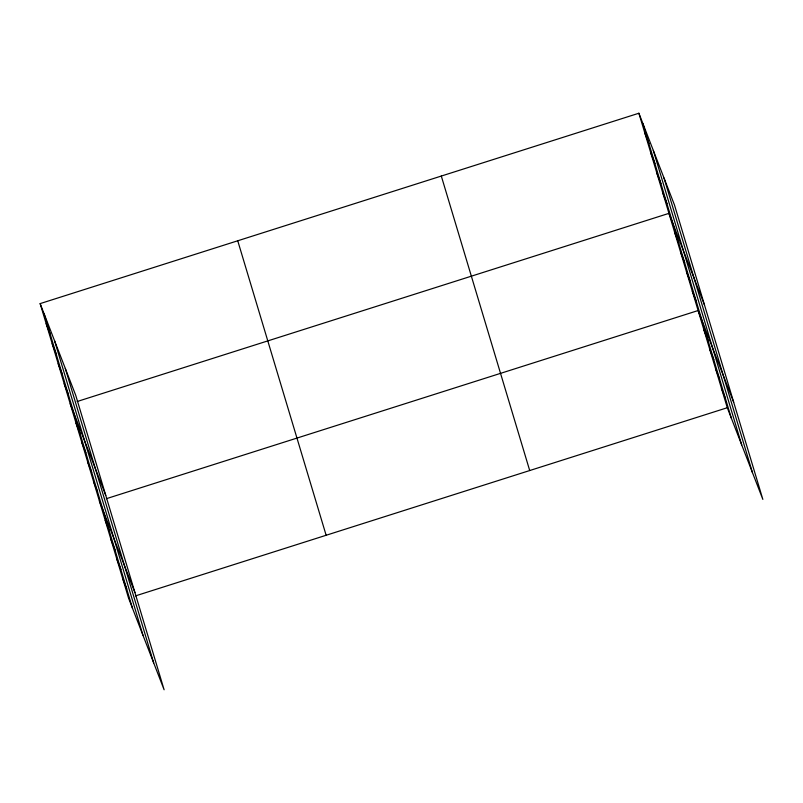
<?xml version="1.0" encoding="UTF-8"?>
<svg xmlns="http://www.w3.org/2000/svg" width="803" height="803" viewBox="0 0 803 803"><rect width="100%" height="100%" fill="white"/><g stroke="black" fill="none" stroke-linecap="round" stroke-linejoin="round"><path stroke-width="1.2" d="M40.15 303.604L75.713 395.277L164.113 689.767L128.55 598.094L40.15 303.604L638.887 113.233L674.45 204.906L762.85 499.396L727.287 407.723L638.887 113.233M77.138 401.52L668.949 213.357L704.502 305.04M106.307 498.703L698.118 310.54L733.681 402.223M135.486 595.886L727.287 407.723M644.899 133.258L648.914 143.586M650.912 153.283L654.917 163.611M656.924 173.307L660.929 183.646M662.937 193.332L666.942 203.671M674.781 232.79L678.786 243.128M680.613 252.232L684.628 262.561M686.455 271.665L690.46 282.004M692.286 291.108L696.291 301.436M703.95 329.973L707.965 340.311M709.792 349.415L713.797 359.744M715.624 368.848L719.629 379.187M721.455 388.281L725.46 398.619M46.162 323.629L50.167 333.958M52.175 343.654L56.18 353.982M58.187 363.679L62.192 374.007M64.19 383.704L68.205 394.032M70.202 403.728L105.765 495.401M76.044 423.161L80.049 433.5M81.876 442.604L85.881 452.932M87.708 462.036L91.713 472.365M93.539 481.469L97.554 491.807M99.381 500.911L134.934 592.584M105.213 520.344L109.218 530.683M111.045 539.777L115.05 550.115M116.877 559.219L120.892 569.548M122.718 578.652L126.723 588.99M664.041 178.065L752.441 472.555M653.311 150.412L741.711 444.902M642.902 123.562L731.302 418.052M441.309 176.058L529.709 470.548M237.738 240.78L326.138 535.27M65.294 368.436L153.694 662.927M54.574 340.773L142.974 635.263M44.155 313.933L132.555 608.423"/></g></svg>
